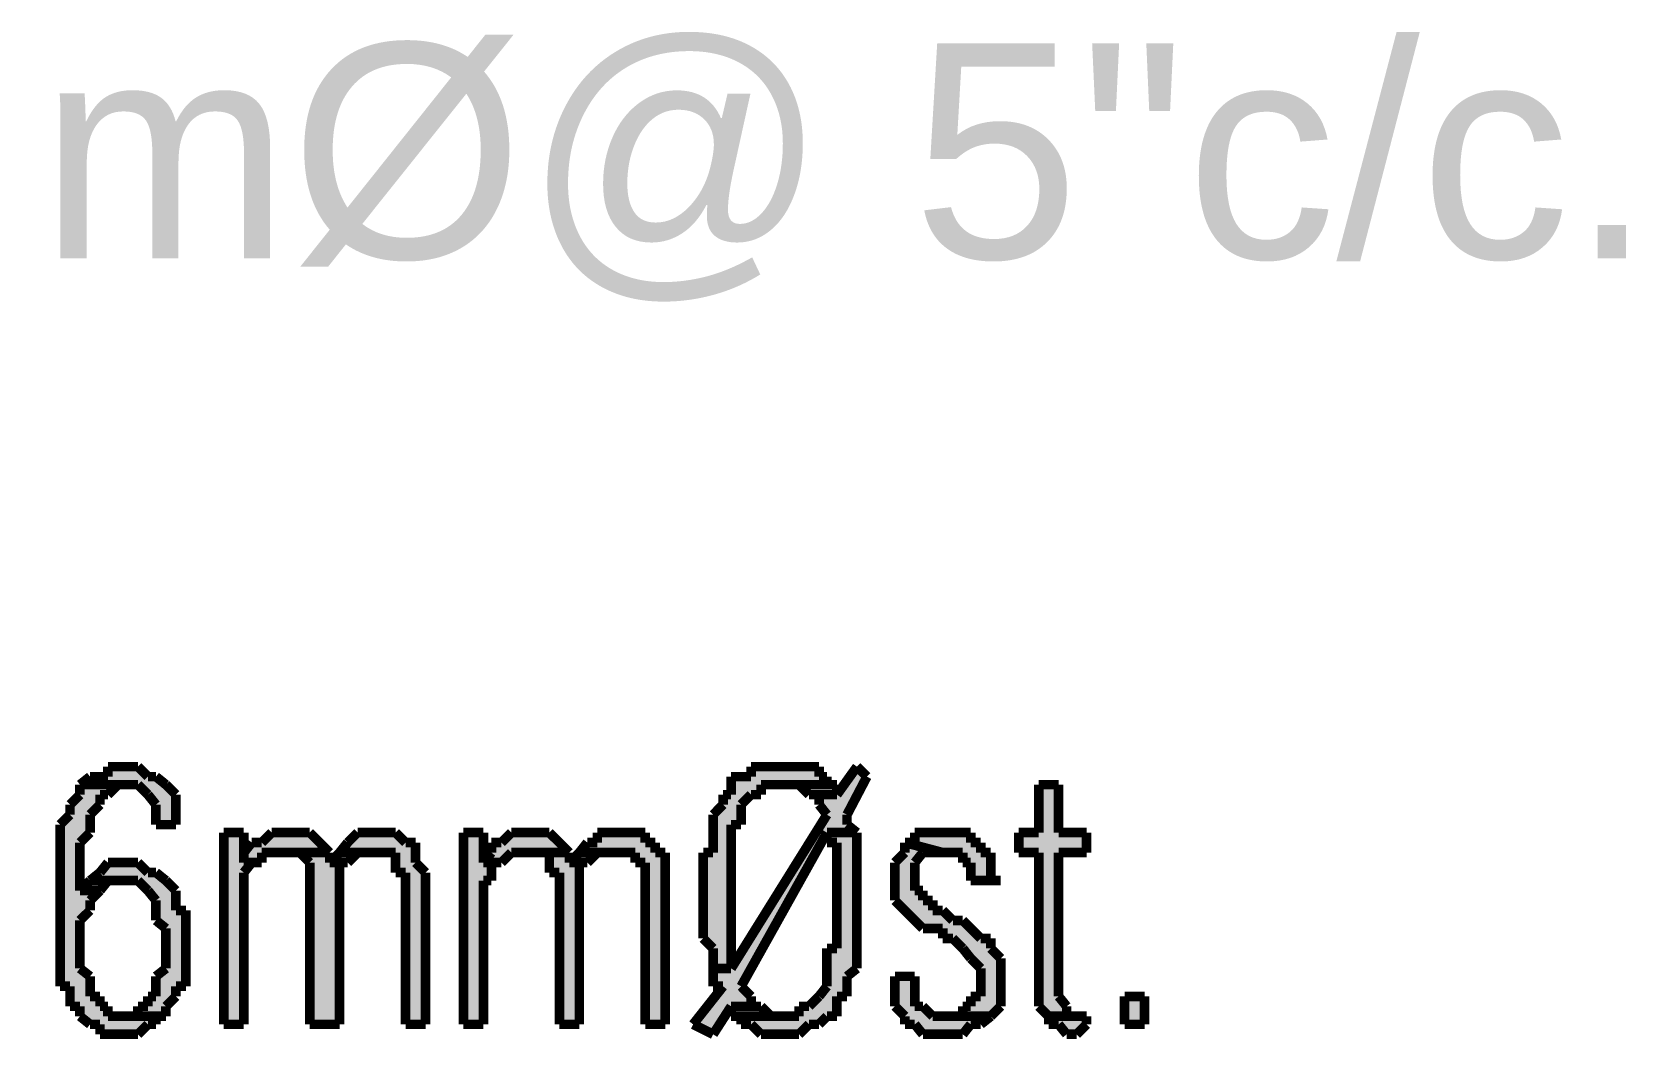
# Model space of a CAD drawing. Header units: millimetres. Extents: x 5 to 350, y 3 to 213.
# Drawn here: x 83.82 to 97.9, y 167.69 to 176.58 of the extents above; entities that cross this region are included whole.
import ezdxf

# ---------------------------------------------------------------- set-up
doc = ezdxf.new("R2010")
doc.units = ezdxf.units.MM
for name, color, linetype in [('H', 251, 'Continuous'), ('P', 255, 'Continuous'), ('T', 255, 'Continuous')]:
    doc.layers.add(name, color=color, linetype=linetype)
doc.styles.get("Standard").update_dxf_attribs({"font": 'arial.ttf'})

msp = doc.modelspace()

# ---------------------------------------------------------------- hatches: boundary and pattern name
at = {"layer": 'H', "linetype": 'Continuous'}
for points in [[(84.914, 169.58), (84.914, 169.757), (84.755, 169.933), (84.243, 169.933), (84.332, 170.004), (84.49, 170.004), (84.49, 170.092), (84.755, 170.092), (84.843, 170.004), (84.914, 170.004), (85.09, 169.845), (85.09, 169.58), (84.914, 169.58)], [(89.835, 167.728), (89.658, 167.816), (89.923, 168.152), (89.835, 168.152), (89.835, 168.31), (89.994, 168.31), (90.84, 169.668), (90.77, 169.757), (90.77, 169.845), (90.928, 169.845), (91.105, 170.092), (91.193, 170.004), (91.017, 169.668), (91.017, 169.58), (91.105, 169.51), (90.84, 169.51), (90.082, 168.152), (90.17, 168.063), (90.17, 167.975), (89.994, 167.975), (89.835, 167.728)], [(89.835, 168.31), (89.835, 168.487), (89.747, 168.575), (89.747, 169.333), (89.835, 169.333), (89.835, 169.668), (89.923, 169.757), (89.923, 169.845), (89.994, 169.845), (89.994, 170.004), (90.17, 170.004), (90.17, 170.092), (90.77, 170.092), (90.77, 170.004), (90.84, 170.004), (90.84, 169.933), (90.258, 169.933), (90.258, 169.845), (90.17, 169.845), (90.082, 169.757), (90.082, 169.58), (89.994, 169.58), (89.994, 168.31), (89.835, 168.31)], [(84.42, 167.728), (84.42, 167.816), (84.332, 167.816), (84.243, 167.887), (84.243, 167.975), (84.155, 167.975), (84.155, 168.152), (84.067, 168.152), (84.067, 169.58), (84.155, 169.668), (84.155, 169.757), (84.243, 169.845), (84.243, 169.933), (84.578, 169.933), (84.49, 169.845), (84.42, 169.845), (84.42, 169.757), (84.332, 169.668), (84.332, 169.51), (84.243, 169.422), (84.243, 168.998), (84.42, 168.998), (84.332, 168.91), (84.332, 168.822), (84.243, 168.734), (84.243, 168.31), (84.332, 168.24), (84.332, 168.063), (84.42, 168.063), (84.42, 167.975), (84.49, 167.975), (84.49, 167.887), (84.914, 167.887), (84.914, 167.816), (84.843, 167.816), (84.755, 167.728), (84.42, 167.728)], [(90.682, 169.845), (90.593, 169.933), (90.928, 169.933), (90.928, 169.845), (90.682, 169.845)], [(92.798, 167.887), (92.71, 167.975), (92.71, 169.333), (92.534, 169.333), (92.534, 169.51), (92.71, 169.51), (92.71, 169.933), (92.886, 169.933), (92.886, 169.51), (93.133, 169.51), (93.133, 169.333), (92.886, 169.333), (92.886, 168.063), (92.957, 167.975), (92.957, 167.887), (92.798, 167.887)], [(85.513, 167.816), (85.513, 169.51), (85.69, 169.51), (85.69, 169.245), (85.76, 169.245), (85.69, 169.157), (85.69, 167.816), (85.513, 167.816)], [(85.69, 169.245), (85.69, 169.333), (85.76, 169.422), (85.848, 169.422), (85.937, 169.51), (86.272, 169.51), (86.448, 169.333), (85.848, 169.333), (85.848, 169.245), (85.69, 169.245)], [(87.118, 167.816), (87.118, 169.157), (87.03, 169.157), (87.03, 169.333), (86.536, 169.333), (86.695, 169.51), (87.03, 169.51), (87.118, 169.422), (87.207, 169.422), (87.207, 169.245), (87.295, 169.157), (87.295, 167.816), (87.118, 167.816)], [(87.63, 167.816), (87.63, 169.51), (87.806, 169.51), (87.806, 169.245), (87.877, 169.245), (87.877, 169.086), (87.806, 169.086), (87.806, 167.816), (87.63, 167.816)], [(87.806, 169.245), (87.877, 169.333), (87.877, 169.422), (87.965, 169.422), (88.053, 169.51), (88.388, 169.51), (88.565, 169.333), (88.053, 169.333), (87.965, 169.245), (87.806, 169.245)], [(89.235, 167.816), (89.235, 169.245), (89.147, 169.245), (89.147, 169.333), (88.653, 169.333), (88.724, 169.422), (88.812, 169.422), (88.812, 169.51), (89.235, 169.51), (89.235, 169.422), (89.323, 169.422), (89.323, 169.333), (89.412, 169.333), (89.412, 167.816), (89.235, 167.816)], [(90.258, 167.728), (90.17, 167.816), (90.082, 167.816), (90.082, 167.887), (90.593, 167.887), (90.593, 167.975), (90.682, 167.975), (90.84, 168.152), (90.84, 168.487), (90.928, 168.487), (90.928, 169.422), (90.84, 169.422), (90.84, 169.51), (91.105, 169.51), (91.105, 168.31), (91.017, 168.24), (91.017, 168.063), (90.928, 168.063), (90.928, 167.887), (90.84, 167.887), (90.77, 167.816), (90.682, 167.816), (90.593, 167.728), (90.258, 167.728)], [(92.04, 167.887), (92.04, 167.975), (92.11, 167.975), (92.11, 168.063), (92.198, 168.063), (92.198, 168.31), (91.952, 168.575), (91.863, 168.575), (91.863, 168.663), (91.687, 168.663), (91.44, 168.91), (91.44, 169.245), (91.528, 169.333), (91.528, 169.422), (91.863, 169.333), (91.687, 169.333), (91.616, 169.245), (91.616, 168.998), (91.687, 168.998), (91.687, 168.91), (91.775, 168.91), (91.775, 168.822), (91.863, 168.822), (91.952, 168.734), (92.04, 168.734), (92.198, 168.575), (92.287, 168.575), (92.287, 168.487), (92.375, 168.398), (92.375, 167.975), (92.287, 167.887), (92.04, 167.887)], [(92.11, 169.086), (92.11, 169.245), (92.04, 169.245), (92.04, 169.333), (91.863, 169.333), (91.528, 169.422), (91.616, 169.422), (91.616, 169.51), (92.11, 169.51), (92.11, 169.422), (92.198, 169.422), (92.198, 169.333), (92.287, 169.333), (92.287, 169.086), (92.11, 169.086)], [(84.755, 167.887), (84.755, 167.975), (84.843, 167.975), (84.843, 168.063), (84.914, 168.063), (84.914, 168.24), (85.002, 168.31), (85.002, 168.663), (84.914, 168.734), (84.914, 168.91), (84.755, 169.086), (84.332, 169.086), (84.49, 169.245), (84.755, 169.245), (84.843, 169.157), (84.914, 169.157), (85.09, 168.998), (85.09, 168.822), (85.178, 168.822), (85.178, 168.152), (85.09, 168.152), (85.09, 168.063), (85.002, 167.975), (85.002, 167.887), (84.755, 167.887)], [(86.272, 167.816), (86.272, 169.245), (86.184, 169.333), (86.448, 169.333), (86.448, 169.245), (86.536, 169.245), (86.536, 167.816), (86.272, 167.816)], [(86.448, 169.245), (86.536, 169.333), (86.695, 169.333), (86.607, 169.245), (86.448, 169.245)], [(88.477, 167.816), (88.477, 169.157), (88.388, 169.157), (88.388, 169.333), (88.565, 169.333), (88.565, 169.245), (88.653, 169.245), (88.653, 167.816), (88.477, 167.816)], [(88.565, 169.245), (88.653, 169.333), (88.812, 169.333), (88.724, 169.245), (88.565, 169.245)], [(84.243, 168.998), (84.332, 169.086), (84.49, 169.086), (84.42, 168.998), (84.243, 168.998)], [(91.687, 167.728), (91.616, 167.816), (91.528, 167.816), (91.528, 167.887), (91.44, 167.975), (91.44, 168.24), (91.616, 168.24), (91.616, 167.975), (91.687, 167.975), (91.775, 167.887), (92.287, 167.887), (92.198, 167.816), (92.11, 167.816), (92.04, 167.728), (91.687, 167.728)], [(89.994, 167.887), (89.994, 167.975), (90.258, 167.975), (90.346, 167.887), (89.994, 167.887)], [(93.468, 167.816), (93.468, 168.063), (93.645, 168.063), (93.645, 167.816), (93.468, 167.816)], [(92.957, 167.728), (92.886, 167.816), (92.798, 167.816), (92.798, 167.887), (93.133, 167.887), (93.133, 167.816), (93.045, 167.728), (92.957, 167.728)]]:
    msp.add_hatch(color=256, dxfattribs=at).paths.add_polyline_path(points)

# ---------------------------------------------------------------- linework, layer by layer
at = {"layer": 'P', "const_width": 0.085}
for points in [[(84.578, 170.092), (84.49, 170.092)], [(84.49, 170.092), (84.49, 170.004)], [(84.667, 170.092), (84.578, 170.092)], [(84.755, 170.092), (84.667, 170.092)], [(84.843, 170.004), (84.755, 170.092)], [(84.755, 170.092), (84.755, 170.092)], [(90.258, 170.092), (90.17, 170.092)], [(90.17, 170.092), (90.17, 170.004)], [(90.346, 170.092), (90.258, 170.092)], [(90.417, 170.092), (90.346, 170.092)], [(90.505, 170.092), (90.417, 170.092)], [(90.593, 170.092), (90.505, 170.092)], [(90.682, 170.092), (90.593, 170.092)], [(90.77, 170.092), (90.682, 170.092)], [(90.77, 170.004), (90.77, 170.092)], [(91.105, 170.092), (90.928, 169.845)], [(91.193, 170.004), (91.105, 170.092)], [(84.332, 170.004), (84.243, 169.933)], [(84.243, 169.933), (84.243, 169.845)], [(84.667, 169.933), (84.243, 169.933)], [(84.243, 169.933), (84.667, 169.933)], [(84.42, 170.004), (84.332, 170.004)], [(84.49, 170.004), (84.42, 170.004)], [(84.49, 169.845), (84.578, 169.933)], [(84.578, 169.933), (84.667, 169.933)], [(84.667, 169.933), (84.755, 169.933)], [(84.755, 169.933), (84.843, 169.845)], [(84.914, 170.004), (84.843, 170.004)], [(85.002, 169.933), (84.914, 170.004)], [(85.09, 169.845), (85.002, 169.933)], [(90.082, 170.004), (89.994, 170.004)], [(89.994, 170.004), (89.994, 169.933)], [(89.994, 169.933), (89.994, 169.845)], [(90.17, 170.004), (90.082, 170.004)], [(90.258, 169.845), (90.258, 169.933)], [(90.258, 169.933), (90.346, 169.933)], [(90.346, 169.933), (90.417, 169.933)], [(90.84, 169.933), (90.417, 169.933)], [(90.417, 169.933), (90.505, 169.933)], [(90.417, 169.933), (90.84, 169.933)], [(90.505, 169.933), (90.593, 169.933)], [(90.593, 169.933), (90.682, 169.845)], [(90.84, 170.004), (90.77, 170.004)], [(90.84, 169.933), (90.84, 170.004)], [(90.928, 169.933), (90.84, 169.933)], [(90.928, 169.845), (90.928, 169.933)], [(91.017, 169.668), (91.193, 170.004)], [(92.886, 169.933), (92.71, 169.933)], [(92.71, 169.933), (92.71, 169.51)], [(92.886, 169.51), (92.886, 169.933)], [(84.243, 169.845), (84.155, 169.757)], [(84.42, 169.757), (84.42, 169.845)], [(84.42, 169.845), (84.49, 169.845)], [(84.843, 169.845), (84.914, 169.757)], [(85.09, 169.757), (85.09, 169.845)], [(89.994, 169.845), (89.923, 169.845)], [(89.923, 169.845), (89.923, 169.757)], [(90.082, 169.757), (90.17, 169.845)], [(90.17, 169.845), (90.258, 169.845)], [(90.682, 169.845), (90.77, 169.845)], [(90.77, 169.845), (90.928, 169.845)], [(90.928, 169.845), (90.77, 169.845)], [(90.77, 169.845), (90.77, 169.757)], [(84.155, 169.668), (84.067, 169.58)], [(84.155, 169.757), (84.155, 169.668)], [(84.332, 169.668), (84.42, 169.757)], [(84.332, 169.58), (84.332, 169.668)], [(84.914, 169.757), (84.914, 169.668)], [(84.914, 169.668), (84.914, 169.58)], [(85.09, 169.668), (85.09, 169.757)], [(85.09, 169.58), (85.09, 169.668)], [(89.923, 169.757), (89.835, 169.668)], [(89.835, 169.668), (89.835, 169.58)], [(90.84, 169.668), (89.994, 168.31)], [(90.082, 169.668), (90.082, 169.757)], [(90.082, 169.58), (90.082, 169.668)], [(90.77, 169.757), (90.84, 169.668)], [(91.017, 169.58), (91.017, 169.668)], [(84.067, 169.58), (84.067, 169.51)], [(84.067, 169.51), (84.067, 169.422)], [(84.243, 169.422), (84.332, 169.51)], [(84.332, 169.51), (84.332, 169.58)], [(84.914, 169.58), (85.09, 169.58)], [(85.69, 169.51), (85.513, 169.51)], [(85.513, 169.51), (85.513, 167.816)], [(85.69, 169.245), (85.69, 169.51)], [(85.937, 169.51), (85.848, 169.422)], [(86.025, 169.51), (85.937, 169.51)], [(86.113, 169.51), (86.025, 169.51)], [(86.184, 169.51), (86.113, 169.51)], [(86.272, 169.51), (86.184, 169.51)], [(86.184, 169.51), (86.184, 169.51)], [(86.36, 169.422), (86.272, 169.51)], [(86.695, 169.51), (86.607, 169.422)], [(86.783, 169.51), (86.695, 169.51)], [(86.872, 169.51), (86.783, 169.51)], [(86.96, 169.51), (86.872, 169.51)], [(87.03, 169.51), (86.96, 169.51)], [(87.118, 169.422), (87.03, 169.51)], [(87.806, 169.51), (87.63, 169.51)], [(87.63, 169.51), (87.63, 167.816)], [(87.806, 169.245), (87.806, 169.51)], [(88.053, 169.51), (87.965, 169.422)], [(88.142, 169.51), (88.053, 169.51)], [(88.23, 169.51), (88.142, 169.51)], [(88.3, 169.51), (88.23, 169.51)], [(88.388, 169.51), (88.3, 169.51)], [(88.477, 169.422), (88.388, 169.51)], [(88.9, 169.51), (88.812, 169.51)], [(88.812, 169.51), (88.812, 169.422)], [(88.988, 169.51), (88.9, 169.51)], [(89.076, 169.51), (88.988, 169.51)], [(89.147, 169.51), (89.076, 169.51)], [(89.076, 169.51), (89.076, 169.51)], [(89.235, 169.51), (89.147, 169.51)], [(89.235, 169.422), (89.235, 169.51)], [(89.835, 169.58), (89.835, 169.51)], [(89.835, 169.51), (89.835, 169.422)], [(89.994, 169.51), (89.994, 169.58)], [(89.994, 169.58), (90.082, 169.58)], [(89.994, 169.422), (89.994, 169.51)], [(90.082, 168.152), (90.84, 169.51)], [(91.105, 169.51), (90.84, 169.51)], [(90.84, 169.51), (90.84, 169.422)], [(90.84, 169.51), (91.105, 169.51)], [(91.105, 169.51), (91.017, 169.58)], [(91.105, 169.422), (91.105, 169.51)], [(91.105, 169.51), (91.105, 169.51)], [(91.687, 169.51), (91.616, 169.51)], [(91.616, 169.51), (91.616, 169.422)], [(91.775, 169.51), (91.687, 169.51)], [(91.863, 169.51), (91.775, 169.51)], [(91.952, 169.51), (91.863, 169.51)], [(92.04, 169.51), (91.952, 169.51)], [(92.11, 169.51), (92.04, 169.51)], [(92.11, 169.422), (92.11, 169.51)], [(92.71, 169.51), (92.534, 169.51)], [(92.534, 169.51), (92.534, 169.333)], [(93.133, 169.51), (92.886, 169.51)], [(93.133, 169.333), (93.133, 169.51)], [(84.067, 169.422), (84.067, 169.333)], [(84.243, 169.333), (84.243, 169.422)], [(85.76, 169.422), (85.69, 169.333)], [(85.848, 169.422), (85.76, 169.422)], [(86.448, 169.333), (86.36, 169.422)], [(86.607, 169.422), (86.536, 169.333)], [(87.207, 169.422), (87.118, 169.422)], [(87.207, 169.333), (87.207, 169.422)], [(87.965, 169.422), (87.877, 169.422)], [(87.877, 169.422), (87.877, 169.333)], [(88.565, 169.333), (88.477, 169.422)], [(88.724, 169.422), (88.653, 169.333)], [(88.812, 169.422), (88.724, 169.422)], [(89.323, 169.422), (89.235, 169.422)], [(89.323, 169.333), (89.323, 169.422)], [(89.835, 169.422), (89.835, 169.333)], [(89.994, 169.333), (89.994, 169.422)], [(90.84, 169.422), (90.928, 169.422)], [(90.928, 169.422), (90.928, 169.333)], [(91.105, 169.333), (91.105, 169.422)], [(91.528, 169.422), (91.528, 169.333)], [(91.863, 169.333), (91.528, 169.422)], [(91.616, 169.422), (91.528, 169.422)], [(91.528, 169.422), (91.863, 169.333)], [(92.198, 169.422), (92.11, 169.422)], [(92.198, 169.333), (92.198, 169.422)], [(84.067, 169.333), (84.067, 169.245)], [(84.067, 169.245), (84.067, 169.157)], [(84.243, 169.245), (84.243, 169.333)], [(84.243, 169.157), (84.243, 169.245)], [(84.49, 169.245), (84.42, 169.157)], [(84.578, 169.245), (84.49, 169.245)], [(84.667, 169.245), (84.578, 169.245)], [(84.755, 169.245), (84.667, 169.245)], [(84.667, 169.245), (84.667, 169.245)], [(84.843, 169.157), (84.755, 169.245)], [(85.69, 169.333), (85.69, 169.245)], [(85.69, 169.157), (85.76, 169.245)], [(85.848, 169.245), (85.69, 169.245)], [(85.69, 169.245), (85.848, 169.245)], [(85.76, 169.245), (85.848, 169.245)], [(85.848, 169.245), (85.848, 169.333)], [(85.848, 169.333), (85.937, 169.333)], [(85.937, 169.333), (86.025, 169.333)], [(86.448, 169.333), (86.025, 169.333)], [(86.025, 169.333), (86.113, 169.333)], [(86.025, 169.333), (86.448, 169.333)], [(86.113, 169.333), (86.184, 169.333)], [(86.184, 169.333), (86.272, 169.245)], [(86.272, 169.245), (86.272, 169.157)], [(86.448, 169.245), (86.448, 169.333)], [(86.448, 169.333), (86.448, 169.333)], [(86.536, 169.333), (86.448, 169.245)], [(86.607, 169.245), (86.448, 169.245)], [(86.448, 169.245), (86.607, 169.245)], [(86.872, 169.333), (86.536, 169.333)], [(86.536, 169.333), (86.872, 169.333)], [(86.536, 169.157), (86.536, 169.245)], [(86.536, 169.245), (86.607, 169.245)], [(86.607, 169.245), (86.695, 169.333)], [(86.695, 169.333), (86.783, 169.333)], [(86.783, 169.333), (86.872, 169.333)], [(86.872, 169.333), (86.96, 169.333)], [(86.96, 169.333), (87.03, 169.333)], [(87.03, 169.333), (87.03, 169.245)], [(87.03, 169.245), (87.03, 169.157)], [(87.207, 169.245), (87.207, 169.333)], [(87.295, 169.157), (87.207, 169.245)], [(87.877, 169.333), (87.806, 169.245)], [(87.965, 169.245), (87.806, 169.245)], [(87.806, 169.245), (87.965, 169.245)], [(87.877, 169.157), (87.877, 169.245)], [(87.877, 169.245), (87.965, 169.245)], [(87.965, 169.245), (88.053, 169.333)], [(88.053, 169.333), (88.142, 169.333)], [(88.142, 169.333), (88.23, 169.333)], [(88.565, 169.333), (88.23, 169.333)], [(88.23, 169.333), (88.3, 169.333)], [(88.23, 169.333), (88.565, 169.333)], [(88.3, 169.333), (88.388, 169.333)], [(88.388, 169.333), (88.388, 169.245)], [(88.388, 169.245), (88.388, 169.157)], [(88.565, 169.245), (88.565, 169.333)], [(88.565, 169.333), (88.565, 169.333)], [(88.653, 169.333), (88.565, 169.245)], [(88.724, 169.245), (88.565, 169.245)], [(88.565, 169.245), (88.724, 169.245)], [(88.988, 169.333), (88.653, 169.333)], [(88.653, 169.333), (88.988, 169.333)], [(88.653, 169.157), (88.653, 169.245)], [(88.653, 169.245), (88.724, 169.245)], [(88.724, 169.245), (88.812, 169.333)], [(88.812, 169.333), (88.9, 169.333)], [(88.9, 169.333), (88.988, 169.333)], [(88.988, 169.333), (89.076, 169.333)], [(89.076, 169.333), (89.147, 169.333)], [(89.147, 169.333), (89.147, 169.245)], [(89.147, 169.245), (89.235, 169.245)], [(89.235, 169.245), (89.235, 169.157)], [(89.412, 169.333), (89.323, 169.333)], [(89.412, 169.245), (89.412, 169.333)], [(89.412, 169.157), (89.412, 169.245)], [(89.835, 169.333), (89.747, 169.333)], [(89.747, 169.333), (89.747, 169.245)], [(89.747, 169.245), (89.747, 169.157)], [(89.994, 169.245), (89.994, 169.333)], [(89.994, 169.157), (89.994, 169.245)], [(90.928, 169.333), (90.928, 169.245)], [(90.928, 169.245), (90.928, 169.157)], [(91.105, 169.245), (91.105, 169.333)], [(91.105, 169.157), (91.105, 169.245)], [(91.528, 169.333), (91.44, 169.245)], [(91.44, 169.245), (91.44, 169.157)], [(91.616, 169.245), (91.687, 169.333)], [(91.616, 169.157), (91.616, 169.245)], [(91.687, 169.333), (91.775, 169.333)], [(91.775, 169.333), (91.863, 169.333)], [(91.863, 169.333), (91.952, 169.333)], [(91.952, 169.333), (92.04, 169.333)], [(92.04, 169.333), (92.04, 169.245)], [(92.04, 169.245), (92.11, 169.245)], [(92.11, 169.245), (92.11, 169.157)], [(92.287, 169.333), (92.198, 169.333)], [(92.287, 169.245), (92.287, 169.333)], [(92.287, 169.157), (92.287, 169.245)], [(92.534, 169.333), (92.71, 169.333)], [(92.71, 169.333), (92.71, 168.152)], [(92.886, 168.152), (92.886, 169.333)], [(92.886, 169.333), (93.133, 169.333)], [(84.067, 169.157), (84.067, 169.086)], [(84.067, 169.086), (84.067, 168.998)], [(84.243, 169.086), (84.243, 169.157)], [(84.332, 169.086), (84.243, 168.998)], [(84.243, 168.998), (84.243, 169.086)], [(84.42, 169.157), (84.332, 169.086)], [(84.578, 169.086), (84.332, 169.086)], [(84.332, 169.086), (84.578, 169.086)], [(84.42, 168.998), (84.49, 169.086)], [(84.49, 169.086), (84.578, 169.086)], [(84.578, 169.086), (84.578, 169.086)], [(84.578, 169.086), (84.667, 169.086)], [(84.667, 169.086), (84.755, 169.086)], [(84.755, 169.086), (84.843, 168.998)], [(84.914, 169.157), (84.843, 169.157)], [(85.002, 169.086), (84.914, 169.157)], [(85.09, 168.998), (85.002, 169.086)], [(85.69, 169.086), (85.69, 169.157)], [(85.69, 167.816), (85.69, 169.086)], [(86.272, 169.157), (86.272, 169.086)], [(86.272, 169.086), (86.272, 168.998)], [(86.536, 169.086), (86.536, 169.157)], [(86.536, 167.816), (86.536, 169.086)], [(87.03, 169.157), (87.118, 169.157)], [(87.118, 169.157), (87.118, 169.086)], [(87.118, 169.086), (87.118, 168.998)], [(87.295, 169.086), (87.295, 169.157)], [(87.295, 168.998), (87.295, 169.086)], [(87.806, 167.816), (87.806, 169.086)], [(87.806, 169.086), (87.877, 169.086)], [(87.877, 169.086), (87.877, 169.157)], [(88.388, 169.157), (88.477, 169.157)], [(88.477, 169.157), (88.477, 169.086)], [(88.477, 169.086), (88.477, 168.998)], [(88.653, 169.086), (88.653, 169.157)], [(88.653, 167.816), (88.653, 169.086)], [(89.235, 169.157), (89.235, 169.086)], [(89.235, 169.086), (89.235, 168.998)], [(89.412, 169.086), (89.412, 169.157)], [(89.412, 168.998), (89.412, 169.086)], [(89.747, 169.157), (89.747, 169.086)], [(89.747, 169.086), (89.747, 168.998)], [(89.994, 169.086), (89.994, 169.157)], [(89.994, 168.998), (89.994, 169.086)], [(90.928, 169.157), (90.928, 169.086)], [(90.928, 169.086), (90.928, 168.998)], [(91.105, 169.086), (91.105, 169.157)], [(91.105, 168.998), (91.105, 169.086)], [(91.44, 169.157), (91.44, 169.086)], [(91.44, 169.086), (91.44, 168.998)], [(91.616, 169.086), (91.616, 169.157)], [(91.616, 168.998), (91.616, 169.086)], [(92.11, 169.157), (92.11, 169.086)], [(92.11, 169.086), (92.198, 169.086)], [(92.198, 169.086), (92.375, 169.086)], [(92.287, 169.086), (92.287, 169.157)], [(92.375, 169.086), (92.287, 169.086)], [(84.067, 168.998), (84.067, 168.91)], [(84.243, 168.998), (84.42, 168.998)], [(84.42, 168.998), (84.243, 168.998)], [(84.332, 168.91), (84.42, 168.998)], [(84.843, 168.998), (84.914, 168.91)], [(85.09, 168.91), (85.09, 168.998)], [(86.272, 168.998), (86.272, 168.91)], [(87.118, 168.998), (87.118, 168.91)], [(87.295, 167.816), (87.295, 168.998)], [(88.477, 168.998), (88.477, 168.91)], [(89.235, 168.998), (89.235, 168.91)], [(89.412, 167.816), (89.412, 168.998)], [(89.747, 168.998), (89.747, 168.91)], [(89.994, 168.91), (89.994, 168.998)], [(90.928, 168.998), (90.928, 168.91)], [(91.105, 168.91), (91.105, 168.998)], [(91.44, 168.998), (91.44, 168.91)], [(91.687, 168.998), (91.616, 168.998)], [(91.687, 168.91), (91.687, 168.998)], [(84.067, 168.91), (84.067, 168.822)], [(84.067, 168.822), (84.067, 168.734)], [(84.243, 168.734), (84.332, 168.822)], [(84.332, 168.822), (84.332, 168.91)], [(84.914, 168.91), (84.914, 168.822)], [(84.914, 168.822), (84.914, 168.734)], [(85.09, 168.822), (85.09, 168.91)], [(85.178, 168.822), (85.09, 168.822)], [(85.178, 168.734), (85.178, 168.822)], [(86.272, 168.91), (86.272, 167.816)], [(87.118, 168.91), (87.118, 167.816)], [(88.477, 168.91), (88.477, 167.816)], [(89.235, 168.91), (89.235, 167.816)], [(89.747, 168.91), (89.747, 168.822)], [(89.747, 168.822), (89.747, 168.734)], [(89.994, 168.822), (89.994, 168.91)], [(89.994, 168.734), (89.994, 168.822)], [(90.928, 168.91), (90.928, 168.822)], [(90.928, 168.822), (90.928, 168.734)], [(91.105, 168.822), (91.105, 168.91)], [(91.105, 168.734), (91.105, 168.822)], [(91.44, 168.91), (91.528, 168.822)], [(91.528, 168.822), (91.616, 168.734)], [(91.775, 168.91), (91.687, 168.91)], [(91.775, 168.822), (91.775, 168.91)], [(91.863, 168.822), (91.775, 168.822)], [(91.952, 168.734), (91.863, 168.822)], [(84.067, 168.734), (84.067, 168.663)], [(84.067, 168.663), (84.067, 168.575)], [(84.243, 168.663), (84.243, 168.734)], [(84.243, 168.575), (84.243, 168.663)], [(84.914, 168.734), (85.002, 168.663)], [(85.002, 168.663), (85.002, 168.575)], [(85.178, 168.663), (85.178, 168.734)], [(85.178, 168.575), (85.178, 168.663)], [(89.747, 168.734), (89.747, 168.663)], [(89.747, 168.663), (89.747, 168.575)], [(89.994, 168.663), (89.994, 168.734)], [(89.994, 168.575), (89.994, 168.663)], [(90.928, 168.734), (90.928, 168.663)], [(90.928, 168.663), (90.928, 168.575)], [(91.105, 168.663), (91.105, 168.734)], [(91.105, 168.575), (91.105, 168.663)], [(91.616, 168.734), (91.687, 168.663)], [(91.687, 168.663), (91.775, 168.663)], [(91.775, 168.663), (91.863, 168.663)], [(91.863, 168.663), (91.863, 168.575)], [(92.04, 168.734), (91.952, 168.734)], [(92.11, 168.663), (92.04, 168.734)], [(92.198, 168.575), (92.11, 168.663)], [(84.067, 168.575), (84.067, 168.487)], [(84.243, 168.487), (84.243, 168.575)], [(85.002, 168.575), (85.002, 168.487)], [(85.178, 168.487), (85.178, 168.575)], [(89.747, 168.575), (89.835, 168.487)], [(89.994, 168.487), (89.994, 168.575)], [(90.928, 168.575), (90.928, 168.487)], [(91.105, 168.487), (91.105, 168.575)], [(91.863, 168.575), (91.952, 168.575)], [(91.952, 168.575), (92.04, 168.487)], [(92.287, 168.575), (92.198, 168.575)], [(92.287, 168.487), (92.287, 168.575)], [(84.067, 168.487), (84.067, 168.398)], [(84.067, 168.398), (84.067, 168.31)], [(84.243, 168.398), (84.243, 168.487)], [(84.243, 168.31), (84.243, 168.398)], [(85.002, 168.487), (85.002, 168.398)], [(85.002, 168.398), (85.002, 168.31)], [(85.178, 168.398), (85.178, 168.487)], [(85.178, 168.31), (85.178, 168.398)], [(89.835, 168.487), (89.835, 168.398)], [(89.835, 168.398), (89.835, 168.31)], [(89.994, 168.398), (89.994, 168.487)], [(89.994, 168.31), (89.994, 168.398)], [(90.928, 168.487), (90.84, 168.487)], [(90.84, 168.487), (90.84, 168.398)], [(90.84, 168.398), (90.84, 168.31)], [(91.105, 168.398), (91.105, 168.487)], [(91.105, 168.31), (91.105, 168.398)], [(92.04, 168.487), (92.11, 168.398)], [(92.11, 168.398), (92.198, 168.31)], [(92.375, 168.398), (92.287, 168.487)], [(92.375, 168.31), (92.375, 168.398)], [(84.067, 168.31), (84.067, 168.24)], [(84.067, 168.24), (84.067, 168.152)], [(84.332, 168.24), (84.243, 168.31)], [(84.332, 168.152), (84.332, 168.24)], [(85.002, 168.31), (84.914, 168.24)], [(84.914, 168.24), (84.914, 168.152)], [(85.178, 168.24), (85.178, 168.31)], [(85.178, 168.152), (85.178, 168.24)], [(89.994, 168.31), (89.835, 168.31)], [(89.835, 168.31), (89.835, 168.24)], [(89.835, 168.31), (89.994, 168.31)], [(89.835, 168.24), (89.835, 168.152)], [(90.84, 168.31), (90.84, 168.24)], [(90.84, 168.24), (90.84, 168.152)], [(91.017, 168.24), (91.105, 168.31)], [(91.017, 168.152), (91.017, 168.24)], [(91.616, 168.24), (91.44, 168.24)], [(91.44, 168.24), (91.44, 168.152)], [(91.616, 168.152), (91.616, 168.24)], [(92.198, 168.31), (92.198, 168.24)], [(92.198, 168.24), (92.198, 168.152)], [(92.375, 168.24), (92.375, 168.31)], [(92.375, 168.152), (92.375, 168.24)], [(84.067, 168.152), (84.155, 168.152)], [(84.155, 168.152), (84.155, 168.063)], [(84.332, 168.063), (84.332, 168.152)], [(84.914, 168.152), (84.914, 168.063)], [(85.09, 168.063), (85.09, 168.152)], [(85.09, 168.152), (85.178, 168.152)], [(89.923, 168.152), (89.658, 167.816)], [(89.835, 168.152), (89.923, 168.152)], [(90.17, 168.063), (90.082, 168.152)], [(90.84, 168.152), (90.77, 168.063)], [(91.017, 168.063), (91.017, 168.152)], [(91.44, 168.152), (91.44, 168.063)], [(91.616, 168.063), (91.616, 168.152)], [(91.616, 168.152), (91.616, 168.152)], [(92.198, 168.152), (92.198, 168.063)], [(92.375, 168.063), (92.375, 168.152)], [(92.71, 168.152), (92.71, 168.063)], [(92.886, 168.063), (92.886, 168.152)], [(84.155, 168.063), (84.155, 167.975)], [(84.155, 167.975), (84.243, 167.975)], [(84.243, 167.975), (84.243, 167.887)], [(84.42, 168.063), (84.332, 168.063)], [(84.42, 167.975), (84.42, 168.063)], [(84.49, 167.975), (84.42, 167.975)], [(84.49, 167.887), (84.49, 167.975)], [(84.843, 167.975), (84.755, 167.975)], [(84.755, 167.975), (84.755, 167.887)], [(84.914, 168.063), (84.843, 168.063)], [(84.843, 168.063), (84.843, 167.975)], [(85.002, 167.975), (85.09, 168.063)], [(85.002, 167.887), (85.002, 167.975)], [(89.835, 167.728), (89.994, 167.975)], [(90.258, 167.975), (89.994, 167.975)], [(89.994, 167.975), (89.994, 167.887)], [(89.994, 167.975), (90.258, 167.975)], [(90.17, 167.975), (90.17, 168.063)], [(90.258, 167.975), (90.17, 167.975)], [(90.346, 167.887), (90.258, 167.975)], [(90.258, 167.975), (90.258, 167.975)], [(90.682, 167.975), (90.593, 167.975)], [(90.593, 167.975), (90.593, 167.887)], [(90.77, 168.063), (90.682, 167.975)], [(90.928, 167.975), (90.928, 168.063)], [(90.928, 168.063), (91.017, 168.063)], [(90.928, 167.887), (90.928, 167.975)], [(91.44, 168.063), (91.44, 167.975)], [(91.44, 167.975), (91.528, 167.887)], [(91.616, 167.975), (91.616, 168.063)], [(91.687, 167.975), (91.616, 167.975)], [(91.775, 167.887), (91.687, 167.975)], [(92.11, 167.975), (92.04, 167.975)], [(92.04, 167.975), (92.04, 167.887)], [(92.198, 168.063), (92.11, 168.063)], [(92.11, 168.063), (92.11, 167.975)], [(92.287, 167.887), (92.375, 167.975)], [(92.375, 167.975), (92.375, 168.063)], [(92.71, 168.063), (92.71, 167.975)], [(92.71, 167.975), (92.798, 167.887)], [(92.957, 167.975), (92.886, 168.063)], [(92.957, 167.887), (92.957, 167.975)], [(93.468, 167.816), (93.468, 168.063)], [(93.468, 168.063), (93.645, 168.063)], [(93.645, 168.063), (93.645, 167.816)], [(84.243, 167.887), (84.332, 167.816)], [(84.332, 167.816), (84.42, 167.816)], [(84.42, 167.816), (84.42, 167.728)], [(84.578, 167.887), (84.49, 167.887)], [(84.667, 167.887), (84.578, 167.887)], [(84.755, 167.887), (84.667, 167.887)], [(84.667, 167.887), (85.002, 167.887)], [(85.002, 167.887), (84.667, 167.887)], [(84.755, 167.728), (84.843, 167.816)], [(84.843, 167.816), (84.914, 167.816)], [(84.914, 167.816), (84.914, 167.887)], [(84.914, 167.887), (85.002, 167.887)], [(85.513, 167.816), (85.69, 167.816)], [(86.272, 167.816), (86.536, 167.816)], [(87.118, 167.816), (87.295, 167.816)], [(87.63, 167.816), (87.806, 167.816)], [(88.477, 167.816), (88.653, 167.816)], [(89.235, 167.816), (89.412, 167.816)], [(89.658, 167.816), (89.835, 167.728)], [(89.994, 167.887), (90.417, 167.887)], [(90.417, 167.887), (89.994, 167.887)], [(89.994, 167.887), (90.082, 167.887)], [(90.082, 167.887), (90.082, 167.816)], [(90.082, 167.816), (90.17, 167.816)], [(90.17, 167.816), (90.258, 167.728)], [(90.417, 167.887), (90.346, 167.887)], [(90.505, 167.887), (90.417, 167.887)], [(90.593, 167.887), (90.505, 167.887)], [(90.593, 167.728), (90.682, 167.816)], [(90.682, 167.816), (90.77, 167.816)], [(90.77, 167.816), (90.84, 167.887)], [(90.84, 167.887), (90.928, 167.887)], [(91.528, 167.887), (91.528, 167.816)], [(91.528, 167.816), (91.616, 167.816)], [(91.616, 167.816), (91.687, 167.728)], [(91.863, 167.887), (91.775, 167.887)], [(92.287, 167.887), (91.863, 167.887)], [(91.952, 167.887), (91.863, 167.887)], [(91.863, 167.887), (92.287, 167.887)], [(92.04, 167.887), (91.952, 167.887)], [(92.04, 167.728), (92.11, 167.816)], [(92.11, 167.816), (92.198, 167.816)], [(92.198, 167.816), (92.287, 167.887)], [(93.045, 167.887), (92.798, 167.887)], [(92.798, 167.887), (92.798, 167.816)], [(92.798, 167.887), (93.045, 167.887)], [(92.798, 167.816), (92.886, 167.816)], [(92.886, 167.816), (92.957, 167.728)], [(93.045, 167.887), (92.957, 167.887)], [(93.133, 167.887), (93.045, 167.887)], [(93.045, 167.728), (93.133, 167.816)], [(93.133, 167.816), (93.133, 167.887)], [(93.645, 167.816), (93.468, 167.816)], [(93.468, 167.816), (93.468, 167.816)], [(84.42, 167.728), (84.49, 167.728)], [(84.49, 167.728), (84.578, 167.728)], [(84.578, 167.728), (84.667, 167.728)], [(84.667, 167.728), (84.755, 167.728)], [(90.258, 167.728), (90.346, 167.728)], [(90.346, 167.728), (90.417, 167.728)], [(90.417, 167.728), (90.505, 167.728)], [(90.505, 167.728), (90.593, 167.728)], [(91.687, 167.728), (91.775, 167.728)], [(91.775, 167.728), (91.863, 167.728)], [(91.863, 167.728), (91.952, 167.728)], [(91.952, 167.728), (92.04, 167.728)], [(92.957, 167.728), (93.045, 167.728)]]:
    msp.add_lwpolyline(points, dxfattribs=at)

# ---------------------------------------------------------------- texts
at = {"layer": 'T', "insert": (80.2, 174.2), "char_height": 1.9, "attachment_point": 7}
msp.add_mtext('{\\fArial|b0|i0|c0|p18;8mmØ@ 5"c/c.}', dxfattribs=at)

doc.saveas('drawing.dxf')
